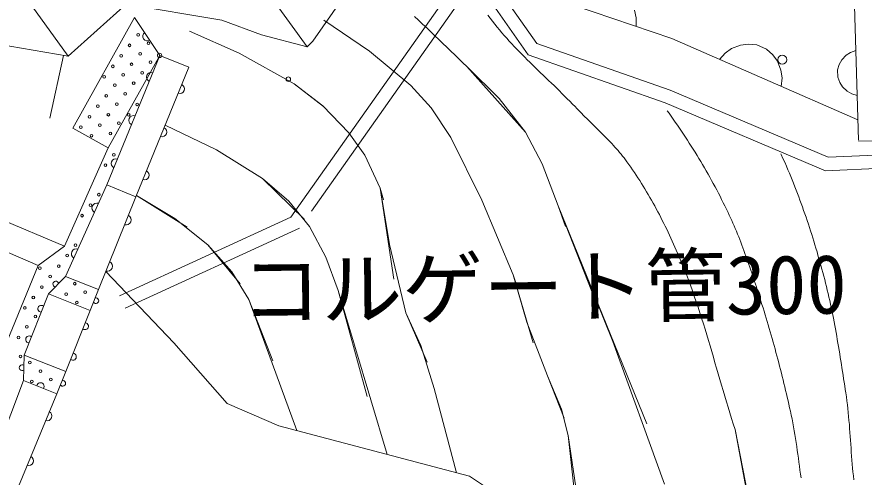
# Model space of a CAD drawing. Units: millimetres, scale not verified. Extents: x 40000 to 680000, y 20000 to 380000.
# Drawn here: x 366762 to 385624, y 248786 to 259028 of the extents above; entities that cross this region are included whole.
import ezdxf
from ezdxf.enums import TextEntityAlignment as Align

# ---------------------------------------------------------------- set-up
doc = ezdxf.new("R2010")
doc.units = ezdxf.units.MM
doc.header["$LTSCALE"] = 1000
doc.linetypes.add('DASHED', pattern=[7.5, 6, -1.5])
for name, color, linetype, lineweight in [('M-BGD', 7, 'Continuous', 13), ('M-BMK-HTXT', 7, 'Continuous', 13), ('M-STR-STR1', 1, 'Continuous', 13)]:
    doc.layers.add(name, color=color, linetype=linetype, lineweight=lineweight)
doc.styles.add('ＭＳ ゴシック', font='')
doc.styles.get('ＭＳ ゴシック').set_extended_font_data('MS Gothic')

msp = doc.modelspace()

# ---------------------------------------------------------------- linework, layer by layer
at = {"layer": 'M-BGD'}
for p, q in [((373224, 258365), (371728, 260435)), ((374661, 260369), (373349, 258486)), ((377148, 259610), (378145, 258187)), ((377515, 259608), (378336, 258438)), ((381346, 258546), (378331, 259581)), ((367093, 259277), (367905, 258153)), ((367905, 258153), (369191, 259309)), ((371322, 258954), (369191, 259309)), ((380549, 259010), (380513, 259181)), ((368006, 256554), (369383, 259017)), ((369383, 259017), (369942, 258172)), ((375616, 259039), (375706, 258954)), ((377244, 259067), (377296, 258999)), ((377296, 258999), (377348, 258932)), ((380548, 258820), (380549, 259010)), ((367905, 258153), (363694, 258874)), ((371322, 258954), (372204, 258629)), ((373595, 258954), (374609, 258266)), ((373595, 258954), (374609, 258266)), ((373595, 258954), (374609, 258266)), ((373595, 258954), (374609, 258266)), ((373595, 258954), (374609, 258266)), ((375706, 258954), (375795, 258868)), ((375795, 258868), (375885, 258783)), ((375885, 258783), (375975, 258697)), ((377348, 258932), (377400, 258867)), ((377400, 258867), (377452, 258803)), ((377452, 258803), (377505, 258740)), ((370603, 258710), (371710, 258221)), ((370603, 258710), (371710, 258221)), ((370603, 258710), (371710, 258221)), ((370603, 258710), (371710, 258221)), ((372204, 258629), (373224, 258365)), ((375975, 258697), (376065, 258611)), ((376065, 258611), (376155, 258526)), ((377505, 258740), (377558, 258677)), ((377558, 258677), (377613, 258615)), ((377613, 258615), (377668, 258553)), ((373349, 258486), (373224, 258365)), ((376155, 258526), (376244, 258440)), ((376244, 258440), (376334, 258354)), ((377668, 258553), (377723, 258492)), ((377723, 258492), (377779, 258431)), ((377779, 258431), (377836, 258371)), ((378336, 258438), (381306, 257397)), ((385485, 256735), (381346, 258546)), ((382873, 258402), (382675, 258325)), ((383046, 258424), (382873, 258402)), ((383235, 258407), (383046, 258424)), ((383455, 258311), (383235, 258407)), ((371710, 258221), (372933, 257540)), ((371710, 258221), (372933, 257540)), ((371710, 258221), (372933, 257540)), ((371710, 258221), (372933, 257540)), ((374609, 258266), (375532, 257502)), ((374609, 258266), (375532, 257502)), ((374609, 258266), (375532, 257502)), ((374609, 258266), (375532, 257502)), ((374609, 258266), (375532, 257502)), ((376334, 258354), (376423, 258268)), ((376423, 258268), (376513, 258182)), ((377836, 258371), (377893, 258312)), ((377893, 258312), (377951, 258252)), ((377951, 258252), (378009, 258193)), ((382532, 258223), (382405, 258083)), ((382675, 258325), (382532, 258223)), ((383596, 258184), (383455, 258311)), ((385322, 258240), (385224, 258177)), ((385441, 258283), (385322, 258240)), ((367796, 258172), (367497, 256778)), ((368762, 255288), (369942, 258172)), ((368792, 256114), (369942, 258172)), ((369942, 258172), (370590, 257907)), ((376513, 258182), (376602, 258096)), ((376602, 258096), (376691, 258010)), ((378009, 258193), (378067, 258135)), ((378067, 258135), (378126, 258076)), ((378126, 258076), (378185, 258018)), ((378145, 258187), (381198, 257117)), ((383697, 258041), (383596, 258184)), ((383774, 257844), (383697, 258041)), ((385127, 258074), (385070, 257972)), ((385224, 258177), (385127, 258074)), ((370590, 257907), (369409, 255022)), ((376691, 258010), (376780, 257923)), ((376780, 257923), (377498, 257210)), ((376780, 257923), (377498, 257210)), ((376780, 257923), (377498, 257210)), ((376780, 257923), (378088, 256463)), ((376780, 257923), (377498, 257210)), ((378185, 258018), (378244, 257960)), ((378244, 257960), (378303, 257902)), ((378303, 257902), (378363, 257845)), ((378363, 257845), (378422, 257787)), ((383797, 257670), (383774, 257844)), ((385070, 257972), (385033, 257851)), ((385033, 257851), (385038, 257691)), ((378422, 257787), (378482, 257729)), ((378482, 257729), (378541, 257672)), ((378541, 257672), (378601, 257614)), ((383780, 257481), (383797, 257670)), ((385038, 257691), (385081, 257572)), ((372933, 257540), (373571, 257051)), ((372933, 257540), (373586, 257037)), ((372933, 257540), (373571, 257051)), ((372933, 257540), (373571, 257051)), ((375532, 257502), (375982, 257004)), ((375532, 257502), (375982, 257004)), ((375532, 257502), (375982, 257004)), ((375532, 257502), (375982, 257004)), ((375532, 257502), (375982, 257004)), ((378601, 257614), (378661, 257557)), ((378661, 257557), (378720, 257499)), ((378720, 257499), (378780, 257441)), ((385081, 257572), (385144, 257474)), ((385144, 257474), (385247, 257377)), ((378780, 257441), (378839, 257384)), ((378839, 257384), (378898, 257325)), ((378898, 257325), (378957, 257267)), ((381306, 257397), (384822, 255906)), ((385247, 257377), (385349, 257320)), ((385349, 257320), (385470, 257283)), ((377498, 257210), (378088, 256463)), ((377498, 257210), (378088, 256463)), ((377498, 257210), (378088, 256463)), ((377498, 257210), (378088, 256463)), ((378957, 257267), (379015, 257209)), ((379015, 257209), (379073, 257150)), ((379073, 257150), (379131, 257090)), ((379131, 257090), (379188, 257031)), ((381198, 257117), (384767, 255603)), ((373571, 257051), (374153, 256448)), ((373571, 257051), (374153, 256448)), ((373571, 257051), (374153, 256448)), ((375982, 257004), (376424, 256347)), ((375982, 257004), (376424, 256347)), ((375982, 257004), (376424, 256347)), ((375982, 257004), (376424, 256347)), ((379188, 257031), (379225, 256993)), ((379225, 256993), (379262, 256955)), ((379262, 256955), (379299, 256918)), ((379299, 256918), (379336, 256880)), ((381242, 256936), (381281, 256884)), ((379336, 256880), (379373, 256843)), ((379373, 256843), (379410, 256806)), ((379410, 256806), (379448, 256769)), ((379448, 256769), (379486, 256732)), ((379486, 256732), (379523, 256695)), ((381281, 256884), (381328, 256819)), ((381328, 256819), (381374, 256753)), ((381374, 256753), (381420, 256687)), ((368006, 256554), (368792, 256114)), ((370063, 256619), (371202, 256068)), ((370063, 256619), (371202, 256068)), ((370063, 256619), (371202, 256068)), ((379523, 256695), (379561, 256658)), ((379561, 256658), (379599, 256621)), ((379599, 256621), (379636, 256584)), ((379636, 256584), (379674, 256547)), ((379674, 256547), (379712, 256510)), ((381420, 256687), (381466, 256621)), ((381466, 256621), (381511, 256555)), ((381511, 256555), (381556, 256489)), ((374153, 256448), (374508, 255948)), ((374153, 256448), (374508, 255948)), ((374153, 256448), (374508, 255948)), ((376424, 256347), (377113, 254950)), ((376424, 256347), (377113, 254950)), ((376424, 256347), (377113, 254950)), ((376424, 256347), (377113, 254950)), ((378088, 256463), (378457, 255761)), ((378088, 256463), (378457, 255761)), ((378088, 256463), (378457, 255761)), ((378088, 256463), (378457, 255761)), ((379712, 256510), (379749, 256473)), ((379749, 256473), (379786, 256436)), ((379786, 256436), (379824, 256398)), ((379824, 256398), (379861, 256361)), ((379861, 256361), (379897, 256323)), ((381556, 256489), (381601, 256422)), ((381601, 256422), (381645, 256355)), ((381645, 256355), (381689, 256287)), ((367824, 253927), (362230, 256272)), ((379897, 256323), (379934, 256285)), ((379934, 256285), (379970, 256247)), ((379970, 256247), (380006, 256209)), ((380006, 256209), (380042, 256170)), ((380042, 256170), (380077, 256131)), ((381689, 256287), (381733, 256220)), ((381733, 256220), (381776, 256152)), ((381776, 256152), (381819, 256084)), ((367824, 253927), (368792, 256114)), ((371202, 256068), (372231, 255431)), ((371202, 256068), (372231, 255431)), ((371202, 256068), (372231, 255431)), ((380077, 256131), (380112, 256092)), ((380112, 256092), (380146, 256052)), ((380146, 256052), (380180, 256012)), ((380180, 256012), (380213, 255971)), ((380213, 255971), (380247, 255931)), ((381819, 256084), (381862, 256016)), ((381862, 256016), (381904, 255947)), ((383777, 255963), (383768, 255981)), ((383817, 255879), (383777, 255963)), ((384822, 255906), (388077, 256047)), ((374508, 255948), (374851, 255220)), ((374508, 255948), (374851, 255220)), ((374508, 255948), (374851, 255220)), ((380247, 255931), (380279, 255889)), ((380279, 255889), (380311, 255848)), ((380311, 255848), (380342, 255805)), ((380342, 255805), (380385, 255747)), ((381904, 255947), (381946, 255879)), ((381946, 255879), (381987, 255810)), ((381987, 255810), (382028, 255741)), ((383856, 255794), (383817, 255879)), ((383893, 255709), (383856, 255794)), ((362151, 255714), (367234, 253493)), ((378457, 255761), (378815, 254820)), ((378457, 255761), (378815, 254820)), ((378457, 255761), (378815, 254820)), ((378457, 255761), (378815, 254820)), ((380385, 255747), (380427, 255687)), ((380427, 255687), (380469, 255628)), ((380469, 255628), (380509, 255568)), ((382028, 255741), (382069, 255671)), ((382069, 255671), (382109, 255602)), ((382109, 255602), (382149, 255532)), ((383930, 255623), (383893, 255709)), ((383961, 255549), (383930, 255623)), ((384767, 255603), (388331, 255758)), ((372231, 255431), (373165, 254517)), ((372231, 255431), (372816, 254926)), ((372231, 255431), (372816, 254926)), ((380509, 255568), (380550, 255507)), ((380550, 255507), (380590, 255446)), ((380590, 255446), (380629, 255385)), ((380629, 255385), (380668, 255324)), ((382149, 255532), (382189, 255462)), ((382189, 255462), (382228, 255391)), ((382228, 255391), (382266, 255321)), ((383992, 255475), (383961, 255549)), ((384022, 255400), (383992, 255475)), ((384052, 255325), (384022, 255400)), ((367844, 253252), (368762, 255288)), ((368762, 255288), (369409, 255022)), ((374851, 255220), (375157, 253192)), ((374851, 255220), (374927, 254956)), ((374851, 255220), (375056, 253963)), ((380668, 255324), (380707, 255262)), ((380707, 255262), (380745, 255200)), ((380745, 255200), (380782, 255137)), ((382266, 255321), (382305, 255250)), ((382305, 255250), (382342, 255179)), ((384082, 255250), (384052, 255325)), ((384111, 255175), (384082, 255250)), ((369409, 255022), (368579, 252959)), ((369423, 255055), (370281, 254541)), ((369423, 255055), (370281, 254541)), ((369423, 255055), (370281, 254541)), ((369423, 255055), (370555, 254346)), ((380782, 255137), (380819, 255075)), ((380819, 255075), (380856, 255012)), ((380856, 255012), (380892, 254948)), ((382342, 255179), (382380, 255108)), ((382380, 255108), (382417, 255037)), ((382417, 255037), (382453, 254965)), ((384140, 255100), (384111, 255175)), ((384168, 255025), (384140, 255100)), ((384196, 254949), (384168, 255025)), ((372816, 254926), (373274, 254361)), ((372816, 254926), (373274, 254361)), ((377113, 254950), (377812, 253290)), ((377113, 254950), (377812, 253290)), ((377113, 254950), (377812, 253290)), ((378815, 254820), (378974, 254365)), ((378815, 254820), (380785, 249969)), ((378815, 254820), (379708, 252540)), ((378815, 254820), (380029, 251805)), ((378815, 254820), (380029, 251805)), ((380892, 254948), (380928, 254885)), ((380928, 254885), (380963, 254821)), ((380963, 254821), (380998, 254757)), ((382453, 254965), (382489, 254894)), ((382489, 254894), (382525, 254822)), ((382525, 254822), (382560, 254749)), ((384224, 254874), (384196, 254949)), ((384251, 254798), (384224, 254874)), ((380998, 254757), (381032, 254693)), ((381032, 254693), (381066, 254628)), ((382560, 254749), (382595, 254677)), ((382595, 254677), (382623, 254618)), ((384278, 254722), (384251, 254798)), ((384305, 254646), (384278, 254722)), ((384331, 254570), (384305, 254646)), ((370281, 254541), (371015, 253955)), ((370281, 254541), (371015, 253955)), ((370281, 254541), (371015, 253955)), ((381066, 254628), (381099, 254563)), ((381099, 254563), (381132, 254498)), ((381132, 254498), (381165, 254433)), ((382623, 254618), (382651, 254558)), ((382651, 254558), (382678, 254498)), ((382678, 254498), (382705, 254438)), ((384357, 254494), (384331, 254570)), ((384383, 254417), (384357, 254494)), ((373274, 254361), (373638, 253684)), ((373274, 254361), (373638, 253684)), ((381165, 254433), (381198, 254368)), ((381198, 254368), (381230, 254302)), ((381230, 254302), (381261, 254237)), ((382705, 254438), (382731, 254378)), ((382731, 254378), (382757, 254317)), ((382757, 254317), (382782, 254257)), ((382782, 254257), (382807, 254196)), ((384408, 254341), (384383, 254417)), ((384433, 254264), (384408, 254341)), ((384458, 254187), (384433, 254264)), ((381261, 254237), (381292, 254171)), ((381292, 254171), (381323, 254105)), ((381323, 254105), (381354, 254039)), ((382807, 254196), (382832, 254135)), ((382832, 254135), (382856, 254073)), ((382856, 254073), (382880, 254012)), ((384482, 254111), (384458, 254187)), ((384506, 254034), (384482, 254111)), ((367234, 253493), (367824, 253927)), ((371015, 253955), (371548, 253353)), ((371015, 253955), (371729, 253087)), ((371015, 253955), (371548, 253353)), ((375056, 253963), (375421, 252444)), ((381354, 254039), (381384, 253972)), ((381384, 253972), (381414, 253906)), ((381414, 253906), (381443, 253840)), ((382880, 254012), (382903, 253951)), ((382903, 253951), (382926, 253889)), ((382926, 253889), (382949, 253827)), ((384529, 253957), (384506, 254034)), ((384553, 253879), (384529, 253957)), ((384576, 253802), (384553, 253879)), ((381443, 253840), (381472, 253773)), ((381472, 253773), (381523, 253654)), ((382949, 253827), (382972, 253765)), ((382972, 253765), (382994, 253703)), ((382994, 253703), (383016, 253641)), ((384598, 253725), (384576, 253802)), ((384620, 253647), (384598, 253725)), ((373638, 253684), (373916, 252938)), ((373638, 253684), (373916, 252938)), ((381523, 253654), (381573, 253535)), ((381573, 253535), (381621, 253416)), ((383016, 253641), (383038, 253579)), ((383038, 253579), (383060, 253517)), ((383060, 253517), (383081, 253455)), ((384642, 253570), (384620, 253647)), ((384664, 253492), (384642, 253570)), ((367234, 253493), (366312, 251254)), ((370253, 251773), (368741, 253360)), ((371548, 253353), (371924, 252739)), ((371548, 253353), (371924, 252739)), ((381621, 253416), (381668, 253296)), ((383081, 253455), (383102, 253392)), ((383102, 253392), (383123, 253330)), ((383123, 253330), (383144, 253267)), ((384685, 253415), (384664, 253492)), ((384706, 253337), (384685, 253415)), ((384727, 253259), (384706, 253337)), ((367463, 252863), (367844, 253252)), ((368579, 252959), (367844, 253252)), ((367844, 253252), (368579, 252959)), ((377812, 253290), (378116, 252233)), ((377812, 253290), (378257, 251775)), ((377812, 253290), (377906, 253006)), ((377812, 253290), (378116, 252233)), ((377812, 253290), (378116, 252233)), ((381668, 253296), (381714, 253175)), ((381714, 253175), (381758, 253054)), ((383144, 253267), (383164, 253205)), ((383164, 253205), (383185, 253142)), ((383185, 253142), (383205, 253079)), ((384747, 253181), (384727, 253259)), ((384767, 253104), (384747, 253181)), ((368579, 252959), (368392, 252493)), ((373916, 252938), (374557, 250580)), ((373916, 252938), (375003, 249292)), ((381758, 253054), (381802, 252933)), ((381802, 252933), (381844, 252811)), ((383205, 253079), (383226, 253017)), ((383226, 253017), (383246, 252954)), ((383246, 252954), (383266, 252891)), ((384786, 253026), (384767, 253104)), ((384805, 252948), (384786, 253026)), ((384824, 252870), (384805, 252948)), ((366921, 251503), (367463, 252863)), ((367463, 252863), (368392, 252493)), ((381844, 252811), (381886, 252689)), ((383266, 252891), (383286, 252829)), ((383286, 252829), (383306, 252766)), ((383306, 252766), (383326, 252703)), ((384842, 252792), (384824, 252870)), ((384859, 252713), (384842, 252792)), ((371924, 252739), (372995, 249822)), ((371924, 252739), (372459, 251373)), ((381886, 252689), (381927, 252567)), ((381927, 252567), (381967, 252444)), ((383326, 252703), (383350, 252628)), ((383350, 252628), (383374, 252552)), ((384876, 252635), (384859, 252713)), ((384893, 252557), (384876, 252635)), ((384909, 252478), (384893, 252557)), ((368392, 252493), (367849, 251133)), ((375421, 252444), (375754, 251712)), ((375421, 252444), (375896, 251344)), ((381967, 252444), (382006, 252321)), ((383374, 252552), (383397, 252476)), ((383397, 252476), (383420, 252400)), ((383420, 252400), (383443, 252324)), ((384925, 252400), (384909, 252478)), ((384941, 252321), (384925, 252400)), ((378116, 252233), (378573, 251037)), ((378116, 252233), (378573, 251037)), ((378116, 252233), (378573, 251037)), ((382006, 252321), (382045, 252198)), ((382045, 252198), (382083, 252075)), ((383443, 252324), (383466, 252248)), ((383466, 252248), (383489, 252172)), ((384956, 252242), (384941, 252321)), ((384971, 252163), (384956, 252242)), ((382083, 252075), (382121, 251951)), ((383489, 252172), (383511, 252096)), ((383511, 252096), (383534, 252020)), ((383534, 252020), (383556, 251944)), ((384986, 252084), (384971, 252163)), ((385000, 252005), (384986, 252084)), ((385014, 251926), (385000, 252005)), ((380029, 251805), (381181, 248629)), ((380029, 251805), (381181, 248629)), ((382121, 251951), (382158, 251827)), ((382158, 251827), (382195, 251704)), ((383556, 251944), (383577, 251868)), ((383577, 251868), (383599, 251791)), ((385028, 251847), (385014, 251926)), ((385042, 251768), (385028, 251847)), ((371440, 250424), (370253, 251773)), ((375754, 251712), (376055, 250754)), ((382195, 251704), (382232, 251580)), ((383599, 251791), (383620, 251715)), ((383620, 251715), (383641, 251638)), ((383641, 251638), (383662, 251562)), ((385055, 251689), (385042, 251768)), ((385068, 251610), (385055, 251689)), ((366910, 250935), (366921, 251503)), ((366921, 251503), (367850, 251133)), ((382232, 251580), (382268, 251456)), ((382268, 251456), (382304, 251331)), ((383662, 251562), (383683, 251485)), ((383683, 251485), (383703, 251409)), ((385081, 251531), (385068, 251610)), ((385094, 251451), (385081, 251531)), ((385107, 251372), (385094, 251451)), ((382304, 251331), (382341, 251207)), ((383703, 251409), (383724, 251332)), ((383724, 251332), (383744, 251255)), ((383744, 251255), (383763, 251178)), ((385120, 251293), (385107, 251372)), ((385132, 251214), (385120, 251293)), ((367850, 251133), (367647, 250642)), ((382341, 251207), (382377, 251083)), ((382377, 251083), (382413, 250959)), ((383763, 251178), (383783, 251101)), ((383783, 251101), (383802, 251025)), ((385145, 251134), (385132, 251214)), ((385157, 251055), (385145, 251134)), ((385169, 250976), (385157, 251055)), ((365769, 247931), (366910, 250935)), ((366910, 250935), (367647, 250642)), ((366910, 250935), (367647, 250642)), ((378573, 251037), (378949, 250098)), ((378573, 251037), (378885, 250301)), ((378573, 251037), (378885, 250301)), ((382413, 250959), (382449, 250835)), ((383802, 251025), (383821, 250948)), ((383821, 250948), (383840, 250870)), ((383840, 250870), (383859, 250793)), ((385181, 250896), (385169, 250976)), ((385193, 250817), (385181, 250896)), ((376055, 250754), (376547, 248884)), ((382449, 250835), (382485, 250711)), ((382485, 250711), (382522, 250587)), ((383859, 250793), (383878, 250716)), ((383878, 250716), (383896, 250639)), ((385206, 250738), (385193, 250817)), ((385218, 250658), (385206, 250738)), ((367647, 250642), (366411, 247652)), ((382522, 250587), (382559, 250463)), ((383896, 250639), (383914, 250562)), ((383914, 250562), (383932, 250485)), ((383932, 250485), (383950, 250407)), ((385230, 250571), (385218, 250658)), ((385242, 250484), (385230, 250571)), ((385253, 250396), (385242, 250484)), ((371440, 250424), (372594, 249928)), ((378885, 250301), (379037, 249709)), ((378885, 250301), (379037, 249709)), ((382559, 250463), (382596, 250339)), ((382596, 250339), (382634, 250216)), ((383950, 250407), (383967, 250330)), ((383967, 250330), (383984, 250253)), ((385263, 250309), (385253, 250396)), ((385272, 250221), (385263, 250309)), ((382634, 250216), (382673, 250093)), ((383984, 250253), (384003, 250166)), ((384003, 250166), (384021, 250079)), ((385280, 250133), (385272, 250221)), ((385288, 250045), (385280, 250133)), ((372594, 249928), (376838, 248807)), ((382673, 250093), (382712, 249969)), ((382712, 249969), (382751, 249847)), ((384021, 250079), (384038, 249993)), ((384038, 249993), (384053, 249905)), ((385296, 249957), (385288, 250045)), ((385302, 249869), (385296, 249957)), ((382751, 249847), (383604, 245546)), ((382751, 249847), (383209, 247376)), ((382751, 249847), (383291, 246987)), ((382751, 249847), (383291, 246987)), ((384053, 249905), (384069, 249818)), ((384069, 249818), (384083, 249731)), ((384083, 249731), (384097, 249644)), ((385309, 249781), (385302, 249869)), ((385315, 249692), (385309, 249781)), ((379037, 249709), (379171, 248505)), ((379037, 249709), (379352, 247557)), ((384097, 249644), (384111, 249556)), ((384111, 249556), (384124, 249468)), ((385322, 249604), (385315, 249692)), ((385328, 249516), (385322, 249604)), ((384124, 249468), (384136, 249381)), ((384136, 249381), (384148, 249293)), ((385334, 249427), (385328, 249516)), ((385340, 249339), (385334, 249427)), ((384148, 249293), (384161, 249205)), ((384161, 249205), (384172, 249117)), ((385347, 249251), (385340, 249339)), ((385353, 249163), (385347, 249251)), ((385361, 249075), (385353, 249163)), ((384172, 249117), (384184, 249029)), ((384184, 249029), (384196, 248941)), ((385368, 248987), (385361, 249075)), ((385377, 248899), (385368, 248987)), ((376838, 248807), (380299, 246513)), ((384196, 248941), (384208, 248853)), ((384208, 248853), (384220, 248766)), ((385386, 248811), (385377, 248899)), ((385395, 248724), (385386, 248811))]:
    msp.add_line(p, q, dxfattribs=at)
at = {"layer": 'M-BGD', "linetype": 'DASHED'}
for p, q in [((372858, 254568), (376738, 260067)), ((376783, 259611), (373056, 254329)), ((369044, 252819), (372858, 254568)), ((373056, 254329), (369169, 252546))]:
    msp.add_line(p, q, dxfattribs=at)
at = {"layer": 'M-BGD'}
for centre, radius in [((369459, 258629), 30), ((369271, 258396), 30), ((369693, 258441), 30), ((369504, 258207), 30), ((369938, 258172), 50), ((369083, 258162), 30), ((369738, 258019), 30), ((383802, 258077), 100), ((368895, 257929), 30), ((369316, 257974), 30), ((368706, 257695), 30), ((369128, 257741), 30), ((369550, 257786), 30), ((372806, 257642), 50), ((368940, 257507), 30), ((369361, 257552), 30), ((368752, 257274), 30), ((369173, 257319), 30), ((368985, 257085), 30), ((369438, 257082), 30), ((368563, 257040), 30), ((368375, 256807), 30), ((368797, 256852), 30), ((369250, 256848), 30), ((368187, 256574), 30), ((368609, 256619), 30), ((369030, 256664), 30), ((368420, 256385), 30), ((368842, 256431), 30), ((368919, 255960), 30), ((368731, 255727), 30), ((368588, 255072), 30), ((368400, 254838), 30), ((368211, 254605), 30), ((368068, 253950), 30), ((367880, 253717), 30), ((367692, 253483), 30), ((367270, 253438), 30), ((367504, 253250), 30), ((368048, 253091), 30), ((367315, 253016), 30), ((368281, 252903), 30), ((367127, 252783), 30), ((367860, 252858), 30), ((366939, 252550), 30), ((368093, 252669), 30), ((367172, 252361), 30), ((366984, 252128), 30), ((366796, 251895), 30), ((366841, 251473), 30), ((367050, 251334), 30), ((367284, 251145), 30), ((367095, 250912), 30), ((367517, 250957), 30)]:
    msp.add_circle(centre, radius, dxfattribs=at)
for centre, radius, start, end in [((369664, 258595), 101, 124.2014, 302.7061), ((369749, 257689), 104, 69.9243, 245.5634), ((370390, 257427), 104, 249.9243, 65.5633), ((369355, 256728), 104, 69.9243, 245.5634), ((369996, 256466), 104, 249.9243, 65.5633), ((368962, 255767), 104, 69.9243, 245.5634), ((369602, 255505), 104, 249.9243, 65.5633), ((368544, 254774), 112, 72.0286, 239.4511), ((369191, 254511), 112, 254.1449, 62.0107), ((368085, 253756), 112, 72.0286, 239.4511), ((368776, 253480), 112, 254.1449, 62.0107), ((367628, 253082), 64.8, 12.7085, 258.358), ((368520, 252712), 62.6, 211.4434, 104.7122), ((367305, 252532), 76.8, 50.7041, 265.8473), ((368278, 252144), 76.8, 230.7042, 85.8473), ((367034, 251851), 76.8, 50.7041, 265.8473), ((368007, 251464), 76.8, 230.7042, 85.8473), ((366881, 251220), 66.1, 58.0767, 299.7842), ((367285, 250806), 81.4, 325.1077, 171.4438), ((367781, 250873), 64.1, 213.4817, 101.6035), ((367433, 250147), 108, 251.8646, 63.2208), ((367021, 249150), 108, 251.8646, 63.2208)]:
    msp.add_arc(centre, radius, start, end, dxfattribs=at)
at = {"layer": 'M-STR-STR1'}
for p, q in [((385498, 256288), (385412, 259278)), ((386199, 256275), (385499, 256261))]:
    msp.add_line(p, q, dxfattribs=at)

# ---------------------------------------------------------------- texts
at = {"layer": 'M-BMK-HTXT', "style": 'ＭＳ ゴシック'}
msp.add_text('コルゲート管300', height=1320, rotation=0.6, dxfattribs=at).set_placement((371753, 251891), align=Align.BOTTOM_LEFT)

doc.saveas('drawing.dxf')
